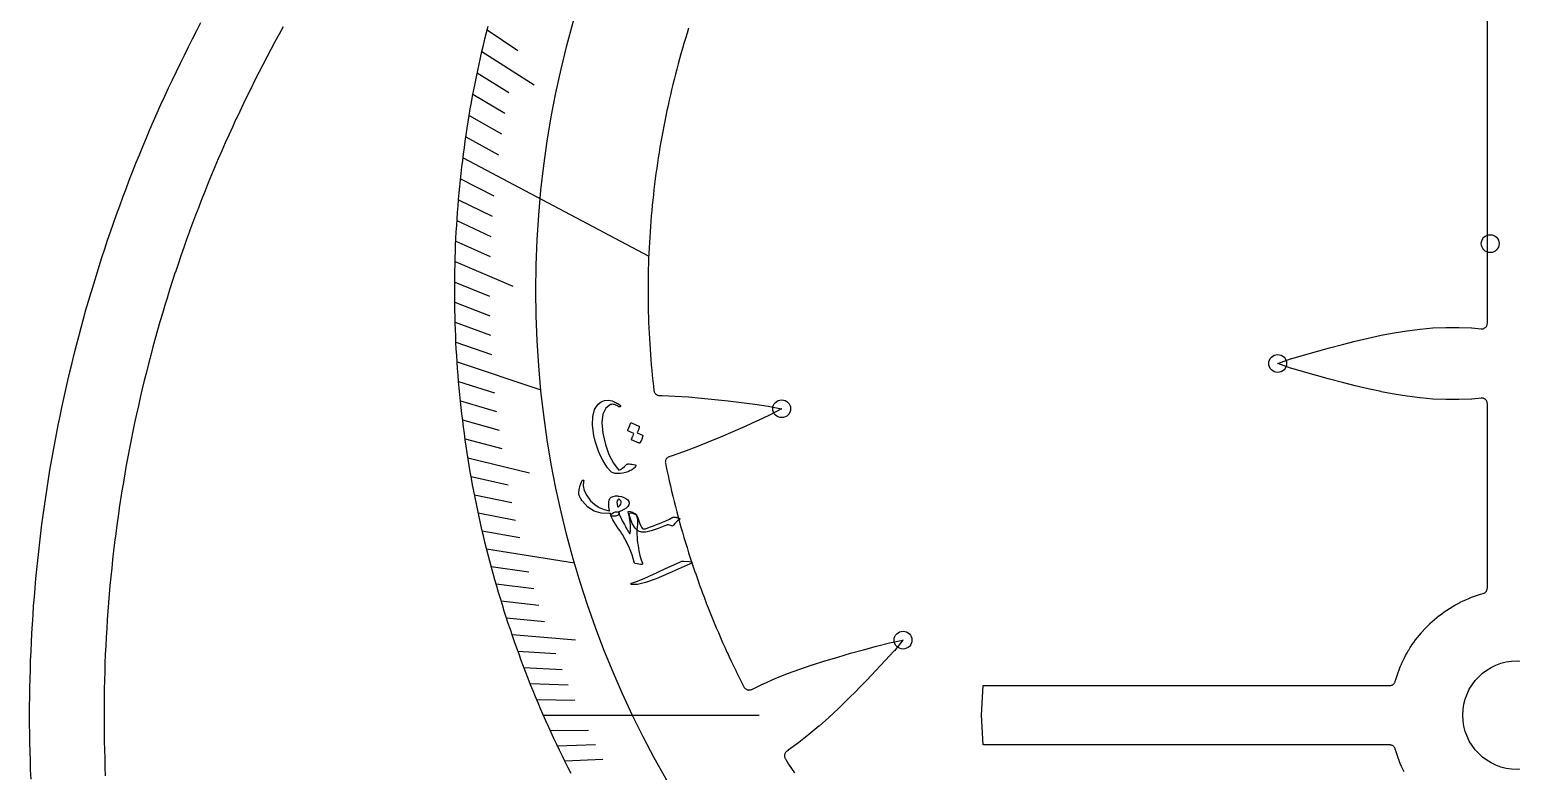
# Model space of a CAD drawing. Header units: millimetres. Extents: x -65 to 65, y -65 to 65.
# Drawn here: x -65 to -0.3, y -2.5 to 30 of the extents above; entities that cross this region are included whole.
import ezdxf

# ---------------------------------------------------------------- set-up
doc = ezdxf.new("R2010")
doc.units = ezdxf.units.MM
for name, color, linetype in [('CUT_INNER', 6, 'Continuous'), ('CUT_OUTER', 1, 'Continuous'), ('ENGRAVE', 7, 'Continuous'), ('ENGRAVE_FINE', 8, 'Continuous'), ('TEXT', 5, 'Continuous')]:
    doc.layers.add(name, color=color, linetype=linetype)

msp = doc.modelspace()

# ---------------------------------------------------------------- linework, layer by layer
at = {"layer": 'CUT_INNER'}
for points in [[(-4.9357, -2.4827), (-4.9939, -2.3636), (-4.9952, -2.3608), (-5.0504, -2.2404), (-5.0516, -2.2375), (-5.1038, -2.1157), (-5.105, -2.1129), (-5.1542, -1.9898), (-5.1553, -1.987), (-5.2015, -1.8628), (-5.2025, -1.8599), (-5.2456, -1.7345), (-5.2466, -1.7316), (-5.2866, -1.6053), (-5.2875, -1.6023), (-5.3229, -1.4804), (-5.331, -1.457), (-5.3413, -1.4344), (-5.3538, -1.4131), (-5.3684, -1.393), (-5.3849, -1.3746), (-5.4031, -1.3578), (-5.4229, -1.3429), (-5.4441, -1.3301), (-5.4665, -1.3194), (-5.4898, -1.311), (-5.5138, -1.3049), (-5.5383, -1.3012), (-5.563, -1.3), (-23.3314, -1.3), (-23.3374, -1.2997), (-23.338, -1.2937), (-23.4013, -0.0061), (-23.4013, 0.0061), (-23.338, 1.2941), (-23.3374, 1.2997), (-23.3318, 1.3), (-5.563, 1.3), (-5.5383, 1.3012), (-5.5138, 1.3049), (-5.4898, 1.311), (-5.4665, 1.3194), (-5.4441, 1.3301), (-5.4229, 1.3429), (-5.4031, 1.3578), (-5.3849, 1.3746), (-5.3684, 1.393), (-5.3538, 1.4131), (-5.3413, 1.4344), (-5.331, 1.457), (-5.3229, 1.4804), (-5.2875, 1.6023), (-5.2866, 1.6053), (-5.2466, 1.7316), (-5.2456, 1.7345), (-5.2025, 1.8599), (-5.2015, 1.8628), (-5.1553, 1.987), (-5.1542, 1.9898), (-5.105, 2.1129), (-5.1038, 2.1157), (-5.0516, 2.2375), (-5.0504, 2.2404), (-4.9952, 2.3608), (-4.9939, 2.3636), (-4.9357, 2.4827), (-4.9344, 2.4855), (-4.8733, 2.6031), (-4.8719, 2.6058), (-4.808, 2.7219), (-4.8065, 2.7246), (-4.7397, 2.8391), (-4.7381, 2.8417), (-4.6686, 2.9546), (-4.667, 2.9571), (-4.5947, 3.0682), (-4.593, 3.0708), (-4.518, 3.1801), (-4.5163, 3.1826), (-4.4386, 3.29), (-4.4368, 3.2925), (-4.3565, 3.3979), (-4.3547, 3.4004), (-4.2718, 3.5038), (-4.2699, 3.5062), (-4.1846, 3.6076), (-4.1826, 3.6099), (-4.0948, 3.7092), (-4.0927, 3.7115), (-4.0025, 3.8086), (-4.0004, 3.8108), (-3.9078, 3.9057), (-3.9057, 3.9078), (-3.8108, 4.0004), (-3.8086, 4.0025), (-3.7115, 4.0927), (-3.7092, 4.0948), (-3.6099, 4.1826), (-3.6076, 4.1846), (-3.5062, 4.2699), (-3.5038, 4.2718), (-3.4004, 4.3547), (-3.3979, 4.3565), (-3.2925, 4.4368), (-3.29, 4.4386), (-3.1826, 4.5163), (-3.1801, 4.518), (-3.0708, 4.593), (-3.0682, 4.5947), (-2.9571, 4.667), (-2.9546, 4.6686), (-2.8417, 4.7381), (-2.8391, 4.7397), (-2.7246, 4.8065), (-2.7219, 4.808), (-2.6058, 4.8719), (-2.6031, 4.8733), (-2.4855, 4.9344), (-2.4827, 4.9357), (-2.3636, 4.9939), (-2.3608, 4.9952), (-2.2404, 5.0504), (-2.2375, 5.0516), (-2.1157, 5.1038), (-2.1129, 5.105), (-1.9898, 5.1542), (-1.987, 5.1553), (-1.8628, 5.2015), (-1.8599, 5.2025), (-1.7345, 5.2456), (-1.7316, 5.2466), (-1.6053, 5.2866), (-1.6023, 5.2875), (-1.4804, 5.3229), (-1.457, 5.331), (-1.4344, 5.3413), (-1.4131, 5.3538), (-1.393, 5.3684), (-1.3746, 5.3849), (-1.3578, 5.4031), (-1.3429, 5.4229), (-1.3301, 5.4441), (-1.3194, 5.4665), (-1.311, 5.4898), (-1.3049, 5.5138), (-1.3012, 5.5383), (-1.3, 5.563), (-1.3, 13.619), (-1.3012, 13.6436), (-1.3048, 13.6679), (-1.3108, 13.6917), (-1.3191, 13.7148), (-1.3296, 13.737), (-1.3423, 13.7581), (-1.3569, 13.7778), (-1.3734, 13.796), (-1.3917, 13.8125), (-1.4114, 13.8271), (-1.4325, 13.8397), (-1.4547, 13.8502), (-1.4779, 13.8584), (-1.5017, 13.8643), (-1.526, 13.8679), (-1.5506, 13.869), (-1.5751, 13.8678), (-1.9804, 13.8268), (-1.9869, 13.8263), (-2.5458, 13.7992), (-2.5519, 13.799), (-3.1112, 13.7995), (-3.117, 13.7996), (-3.6767, 13.8258), (-3.6819, 13.8262), (-4.2422, 13.8761), (-4.2469, 13.8766), (-4.8077, 13.9482), (-4.8118, 13.9488), (-5.3732, 14.0396), (-5.3767, 14.0402), (-5.9387, 14.1477), (-5.9416, 14.1483), (-6.5042, 14.2701), (-6.5066, 14.2706), (-7.0697, 14.4041), (-7.0715, 14.4045), (-7.6351, 14.5471), (-7.6365, 14.5475), (-8.2, 14.6969), (-8.7654, 14.8518), (-9.3308, 15.0109), (-9.3321, 15.0113), (-9.8931, 15.1757), (-9.9002, 15.178), (-10.4559, 15.3777), (-10.4611, 15.3798), (-10.4559, 15.382), (-9.9002, 15.5817), (-9.8931, 15.584), (-9.3321, 15.7484), (-9.3308, 15.7487), (-8.7671, 15.9075), (-8.202, 16.0623), (-7.6365, 16.2122), (-7.6351, 16.2126), (-7.0715, 16.3552), (-7.0697, 16.3556), (-6.5066, 16.489), (-6.5042, 16.4896), (-5.9416, 16.6113), (-5.9387, 16.6119), (-5.3767, 16.7195), (-5.3732, 16.7201), (-4.8118, 16.8109), (-4.8077, 16.8115), (-4.2469, 16.883), (-4.2422, 16.8835), (-3.6819, 16.9335), (-3.6767, 16.9339), (-3.117, 16.9601), (-3.1112, 16.9602), (-2.5519, 16.9607), (-2.5458, 16.9605), (-1.9869, 16.9333), (-1.9804, 16.9329), (-1.5751, 16.8919), (-1.5506, 16.8907), (-1.526, 16.8918), (-1.5017, 16.8954), (-1.4779, 16.9013), (-1.4547, 16.9095), (-1.4325, 16.92), (-1.4114, 16.9326), (-1.3917, 16.9472), (-1.3734, 16.9637), (-1.3569, 16.9819), (-1.3423, 17.0016), (-1.3296, 17.0226), (-1.3191, 17.0448), (-1.3108, 17.068), (-1.3048, 17.0918), (-1.3012, 17.1161), (-1.3, 17.1406), (-1.3, 31.1128)], [(-53.914, 30.1056), (-54.097, 29.7755), (-54.0977, 29.7742), (-54.2786, 29.443), (-54.2794, 29.4417), (-54.4583, 29.1094), (-54.459, 29.1081), (-54.6359, 28.7747), (-54.6366, 28.7734), (-54.8114, 28.4389), (-54.8121, 28.4376), (-54.9849, 28.1021), (-54.9856, 28.1007), (-55.1563, 27.7642), (-55.1569, 27.7628), (-55.3256, 27.4252), (-55.3263, 27.4239), (-55.4928, 27.0852), (-55.4935, 27.0839), (-55.658, 26.7442), (-55.6586, 26.7429), (-55.821, 26.4022), (-55.8217, 26.4008), (-55.982, 26.0592), (-55.9826, 26.0578), (-56.1408, 25.7152), (-56.1414, 25.7138), (-56.2975, 25.3703), (-56.2982, 25.3689), (-56.4521, 25.0244), (-56.4528, 25.0229), (-56.6046, 24.6775), (-56.6052, 24.6761), (-56.755, 24.3297), (-56.7556, 24.3283), (-56.9032, 23.981), (-56.9038, 23.9796), (-57.0493, 23.6314), (-57.0499, 23.63), (-57.1932, 23.2809), (-57.1938, 23.2795), (-57.335, 22.9295), (-57.3355, 22.9281), (-57.4746, 22.5773), (-57.4751, 22.5759), (-57.612, 22.2242), (-57.6126, 22.2228), (-57.7473, 21.8703), (-57.7479, 21.8689), (-57.8804, 21.5156), (-57.8809, 21.5141), (-58.0113, 21.16), (-58.0119, 21.1586), (-58.1401, 20.8037), (-58.1406, 20.8022), (-58.2666, 20.4465), (-58.2671, 20.4451), (-58.391, 20.0886), (-58.3915, 20.0872), (-58.5132, 19.73), (-58.5137, 19.7285), (-58.6331, 19.3706), (-58.6336, 19.3691), (-58.7509, 19.0104), (-58.7513, 19.009), (-58.8664, 18.6496), (-58.8669, 18.6481), (-58.9797, 18.288), (-58.9802, 18.2866), (-59.0908, 17.9258), (-59.0913, 17.9243), (-59.1997, 17.5629), (-59.2002, 17.5614), (-59.3064, 17.1993), (-59.3068, 17.1979), (-59.4108, 16.8351), (-59.4112, 16.8336), (-59.513, 16.4703), (-59.5134, 16.4688), (-59.6129, 16.1048), (-59.6133, 16.1033), (-59.7106, 15.7387), (-59.711, 15.7372), (-59.806, 15.372), (-59.8064, 15.3705), (-59.8992, 15.0048), (-59.8996, 15.0033), (-59.9902, 14.637), (-59.9905, 14.6355), (-60.0789, 14.2686), (-60.0792, 14.2671), (-60.1653, 13.8997), (-60.1656, 13.8982), (-60.2494, 13.5302), (-60.2498, 13.5288), (-60.3313, 13.1603), (-60.3316, 13.1588), (-60.4109, 12.7899), (-60.4113, 12.7884), (-60.4883, 12.419), (-60.4886, 12.4175), (-60.5633, 12.0476), (-60.5636, 12.0461), (-60.6361, 11.6757), (-60.6364, 11.6742), (-60.7066, 11.3035), (-60.7069, 11.302), (-60.7748, 10.9308), (-60.7751, 10.9293), (-60.8408, 10.5577), (-60.841, 10.5561), (-60.9044, 10.1841), (-60.9046, 10.1826), (-60.9657, 9.8102), (-60.966, 9.8087), (-61.0248, 9.436), (-61.025, 9.4345), (-61.0815, 9.0614), (-61.0818, 9.0598), (-61.136, 8.6864), (-61.1362, 8.6849), (-61.1881, 8.3111), (-61.1883, 8.3096), (-61.238, 7.9355), (-61.2382, 7.934), (-61.2855, 7.5596), (-61.2857, 7.5581), (-61.3307, 7.1834), (-61.3309, 7.1819), (-61.3737, 6.807), (-61.3738, 6.8055), (-61.4143, 6.4303), (-61.4144, 6.4287), (-61.4526, 6.0533), (-61.4527, 6.0518), (-61.4886, 5.6761), (-61.4887, 5.6746), (-61.5222, 5.2987), (-61.5224, 5.2972), (-61.5536, 4.9212), (-61.5537, 4.9196), (-61.5826, 4.5434), (-61.5827, 4.5418), (-61.6093, 4.1654), (-61.6094, 4.1639), (-61.6337, 3.7873), (-61.6338, 3.7858), (-61.6558, 3.4091), (-61.6559, 3.4075), (-61.6756, 3.0307), (-61.6757, 3.0292), (-61.693, 2.6522), (-61.6931, 2.6507), (-61.7081, 2.2736), (-61.7082, 2.2721), (-61.7209, 1.8949), (-61.721, 1.8934), (-61.7314, 1.5162), (-61.7314, 1.5147), (-61.7395, 1.1374), (-61.7396, 1.1358), (-61.7453, 0.7585), (-61.7454, 0.757), (-61.7488, 0.3797), (-61.7488, 0.3781), (-61.75, 0.0008), (-61.75, -0.0008), (-61.7488, -0.3781), (-61.7488, -0.3797), (-61.7454, -0.757), (-61.7453, -0.7585), (-61.7396, -1.1358), (-61.7395, -1.1374), (-61.7314, -1.5147), (-61.7314, -1.5162), (-61.721, -1.8934), (-61.7209, -1.8949), (-61.7082, -2.2721), (-61.7081, -2.2736), (-61.6931, -2.6507)], [(-41.3395, -2.5542), (-41.4683, -2.3001), (-41.5956, -2.0453), (-41.7214, -1.7896), (-41.8455, -1.5333), (-41.9681, -1.2761), (-42.0891, -1.0182), (-42.2086, -0.7596), (-42.3264, -0.5003), (-42.4426, -0.2402), (-42.5573, 0.0206), (-42.6703, 0.2821), (-42.7818, 0.5442), (-42.8916, 0.8071), (-42.9998, 1.0706), (-43.1064, 1.3347), (-43.2114, 1.5996), (-43.3147, 1.865), (-43.4164, 2.1311), (-43.5165, 2.3978), (-43.6149, 2.6651), (-43.7117, 2.9331), (-43.8069, 3.2016), (-43.9004, 3.4706), (-43.9922, 3.7403), (-44.0824, 4.0105), (-44.1709, 4.2813), (-44.2578, 4.5526), (-44.343, 4.8244), (-44.4265, 5.0967), (-44.5084, 5.3696), (-44.5886, 5.6429), (-44.6671, 5.9168), (-44.7439, 6.1911), (-44.819, 6.4658), (-44.8925, 6.7411), (-44.9643, 7.0168), (-45.0343, 7.2929), (-45.1027, 7.5694), (-45.1694, 7.8464), (-45.2343, 8.1237), (-45.2976, 8.4015), (-45.3592, 8.6796), (-45.419, 8.9581), (-45.4772, 9.237), (-45.5336, 9.5162), (-45.5883, 9.7957), (-45.6414, 10.0756), (-45.6926, 10.3558), (-45.7422, 10.6364), (-45.7901, 10.9172), (-45.8362, 11.1983), (-45.8806, 11.4797), (-45.9232, 11.7613), (-45.9642, 12.0432), (-46.0034, 12.3254), (-46.0409, 12.6078), (-46.0766, 12.8904), (-46.1106, 13.1732), (-46.1429, 13.4562), (-46.1734, 13.7395), (-46.2022, 14.0229), (-46.2293, 14.3065), (-46.2546, 14.5902), (-46.2782, 14.8741), (-46.3, 15.1581), (-46.3201, 15.4423), (-46.3384, 15.7265), (-46.355, 16.0109), (-46.3699, 16.2954), (-46.383, 16.58), (-46.3943, 16.8646), (-46.404, 17.1493), (-46.4118, 17.4341), (-46.418, 17.7189), (-46.4223, 18.0037), (-46.425, 18.2885), (-46.4258, 18.5734), (-46.425, 18.8583), (-46.4223, 19.1431), (-46.418, 19.4279), (-46.4119, 19.7127), (-46.404, 19.9975), (-46.3944, 20.2822), (-46.3831, 20.5668), (-46.37, 20.8514), (-46.3551, 21.1359), (-46.3385, 21.4203), (-46.3202, 21.7045), (-46.3001, 21.9887), (-46.2783, 22.2727), (-46.2547, 22.5566), (-46.2294, 22.8404), (-46.2024, 23.1239), (-46.1736, 23.4073), (-46.143, 23.6906), (-46.1108, 23.9736), (-46.0768, 24.2564), (-46.0411, 24.539), (-46.0036, 24.8214), (-45.9644, 25.1036), (-45.9235, 25.3855), (-45.8808, 25.6671), (-45.8364, 25.9485), (-45.7903, 26.2296), (-45.7425, 26.5105), (-45.6929, 26.791), (-45.6416, 27.0712), (-45.5886, 27.3511), (-45.5339, 27.6306), (-45.4775, 27.9099), (-45.4194, 28.1887), (-45.3595, 28.4672), (-45.298, 28.7454), (-45.2347, 29.0231), (-45.1697, 29.3005), (-45.1031, 29.5774), (-45.0347, 29.854), (-44.9646, 30.1301)], [(-36.2028, 30.0424), (-36.2721, 29.8215), (-36.2725, 29.82), (-36.3404, 29.5987), (-36.3408, 29.5972), (-36.4073, 29.3755), (-36.4078, 29.374), (-36.4729, 29.1519), (-36.4734, 29.1504), (-36.5372, 28.9279), (-36.5376, 28.9264), (-36.6, 28.7035), (-36.6004, 28.7021), (-36.6615, 28.4788), (-36.6619, 28.4773), (-36.7215, 28.2536), (-36.7219, 28.2522), (-36.7802, 28.0281), (-36.7806, 28.0267), (-36.8376, 27.8023), (-36.8379, 27.8008), (-36.8935, 27.5761), (-36.8939, 27.5746), (-36.948, 27.3495), (-36.9484, 27.348), (-37.0012, 27.1227), (-37.0015, 27.1212), (-37.0529, 26.8955), (-37.0533, 26.894), (-37.1033, 26.668), (-37.1036, 26.6665), (-37.1523, 26.4401), (-37.1526, 26.4386), (-37.1998, 26.212), (-37.2001, 26.2105), (-37.246, 25.9836), (-37.2463, 25.9821), (-37.2908, 25.755), (-37.291, 25.7535), (-37.3341, 25.526), (-37.3344, 25.5245), (-37.3761, 25.2968), (-37.3763, 25.2953), (-37.4166, 25.0673), (-37.4169, 25.0658), (-37.4557, 24.8376), (-37.456, 24.8361), (-37.4935, 24.6077), (-37.4937, 24.6062), (-37.5298, 24.3775), (-37.53, 24.376), (-37.5647, 24.1471), (-37.5649, 24.1456), (-37.5982, 23.9165), (-37.5984, 23.915), (-37.6303, 23.6857), (-37.6305, 23.6842), (-37.6609, 23.4547), (-37.6611, 23.4532), (-37.6901, 23.2236), (-37.6903, 23.222), (-37.718, 22.9922), (-37.7181, 22.9907), (-37.7444, 22.7607), (-37.7445, 22.7592), (-37.7693, 22.529), (-37.7695, 22.5275), (-37.7929, 22.2972), (-37.793, 22.2957), (-37.815, 22.0652), (-37.8152, 22.0637), (-37.8357, 21.8332), (-37.8359, 21.8316), (-37.855, 21.6009), (-37.8551, 21.5994), (-37.8729, 21.3686), (-37.873, 21.3671), (-37.8893, 21.1362), (-37.8894, 21.1346), (-37.9043, 20.9036), (-37.9044, 20.9021), (-37.9179, 20.671), (-37.918, 20.6695), (-37.9301, 20.4383), (-37.9301, 20.4368), (-37.9408, 20.2055), (-37.9408, 20.204), (-37.9501, 19.9727), (-37.9501, 19.9712), (-37.9579, 19.7398), (-37.958, 19.7383), (-37.9644, 19.5069), (-37.9644, 19.5054), (-37.9694, 19.2739), (-37.9694, 19.2724), (-37.973, 19.041), (-37.973, 19.0394), (-37.9751, 18.8079), (-37.9751, 18.8064), (-37.9758, 18.5749), (-37.9758, 18.5734), (-37.9751, 18.3419), (-37.9751, 18.3404), (-37.973, 18.1089), (-37.973, 18.1074), (-37.9694, 17.8759), (-37.9694, 17.8744), (-37.9644, 17.643), (-37.9644, 17.6414), (-37.958, 17.41), (-37.9579, 17.4085), (-37.9501, 17.1771), (-37.9501, 17.1756), (-37.9408, 16.9443), (-37.9408, 16.9428), (-37.9301, 16.7115), (-37.9301, 16.71), (-37.918, 16.4788), (-37.9179, 16.4773), (-37.9044, 16.2462), (-37.9043, 16.2447), (-37.8894, 16.0137), (-37.8893, 16.0122), (-37.873, 15.7813), (-37.8729, 15.7797), (-37.8551, 15.5489), (-37.855, 15.5474), (-37.8359, 15.3167), (-37.8357, 15.3152), (-37.8152, 15.0846), (-37.815, 15.0831), (-37.793, 14.8526), (-37.7929, 14.8511), (-37.7695, 14.6208), (-37.7693, 14.6193), (-37.7445, 14.3891), (-37.7444, 14.3876), (-37.7233, 14.203), (-37.7194, 14.1792), (-37.7133, 14.1559), (-37.705, 14.1334), (-37.6945, 14.1117), (-37.682, 14.0912), (-37.6675, 14.0719), (-37.6513, 14.0541), (-37.6335, 14.038), (-37.6142, 14.0236), (-37.5936, 14.0112), (-37.5719, 14.0008), (-37.5493, 13.9926), (-37.526, 13.9865), (-37.5022, 13.9828), (-37.4782, 13.9813), (-37.3668, 13.9798), (-37.3632, 13.9797), (-36.7916, 13.9558), (-36.7885, 13.9557), (-36.2142, 13.9178), (-36.2118, 13.9176), (-35.6352, 13.8682), (-35.6333, 13.8681), (-35.0549, 13.8097), (-35.0535, 13.8095), (-34.4741, 13.7445), (-33.8921, 13.6742), (-33.3095, 13.5997), (-33.3082, 13.5995), (-32.7291, 13.5193), (-32.7217, 13.518), (-32.1427, 13.402), (-32.1373, 13.4006), (-32.1418, 13.3979), (-32.6625, 13.1187), (-32.6692, 13.1153), (-33.2, 12.8704), (-33.2012, 12.8699), (-33.7356, 12.6302), (-34.2718, 12.3941), (-34.8092, 12.1628), (-34.8105, 12.1623), (-35.3471, 11.9385), (-35.3488, 11.9378), (-35.8863, 11.7232), (-35.8885, 11.7223), (-36.4272, 11.5193), (-36.43, 11.5183), (-36.9701, 11.3295), (-36.9735, 11.3283), (-37.0468, 11.305), (-37.0697, 11.2965), (-37.0916, 11.2858), (-37.1123, 11.2731), (-37.1317, 11.2584), (-37.1496, 11.2418), (-37.1658, 11.2236), (-37.1802, 11.2039), (-37.1925, 11.1829), (-37.2028, 11.1608), (-37.2108, 11.1378), (-37.2166, 11.1141), (-37.2201, 11.09), (-37.2211, 11.0657), (-37.2198, 11.0413), (-37.2162, 11.0172), (-37.2001, 10.9378), (-37.1998, 10.9363), (-37.1526, 10.7097), (-37.1523, 10.7082), (-37.1036, 10.4819), (-37.1033, 10.4804), (-37.0533, 10.2544), (-37.0529, 10.2529), (-37.0015, 10.0272), (-37.0012, 10.0257), (-36.9484, 9.8003), (-36.948, 9.7988), (-36.8939, 9.5737), (-36.8935, 9.5722), (-36.8379, 9.3475), (-36.8376, 9.346), (-36.7806, 9.1217), (-36.7802, 9.1202), (-36.7219, 8.8962), (-36.7215, 8.8947), (-36.6619, 8.671), (-36.6615, 8.6695), (-36.6004, 8.4463), (-36.6, 8.4448), (-36.5376, 8.2219), (-36.5372, 8.2204), (-36.4734, 7.9979), (-36.4729, 7.9964), (-36.4078, 7.7743), (-36.4073, 7.7728), (-36.3408, 7.5511), (-36.3404, 7.5496), (-36.2725, 7.3283), (-36.2721, 7.3269), (-36.2028, 7.106), (-36.2024, 7.1045), (-36.1318, 6.884), (-36.1313, 6.8826), (-36.0594, 6.6626), (-36.0589, 6.6611), (-35.9856, 6.4415), (-35.9851, 6.4401), (-35.9105, 6.221), (-35.91, 6.2195), (-35.834, 6.0008), (-35.8335, 5.9994), (-35.7562, 5.7812), (-35.7557, 5.7798), (-35.677, 5.5621), (-35.6765, 5.5606), (-35.5965, 5.3434), (-35.596, 5.342), (-35.5146, 5.1252), (-35.5141, 5.1238), (-35.4315, 4.9076), (-35.4309, 4.9061), (-35.3469, 4.6904), (-35.3464, 4.689), (-35.2611, 4.4738), (-35.2605, 4.4724), (-35.1739, 4.2577), (-35.1733, 4.2563), (-35.0854, 4.0421), (-35.0848, 4.0407), (-34.9956, 3.8271), (-34.995, 3.8257), (-34.9044, 3.6127), (-34.9038, 3.6113), (-34.812, 3.3988), (-34.8113, 3.3974), (-34.7182, 3.1855), (-34.7176, 3.1841), (-34.6231, 2.9727), (-34.6225, 2.9714), (-34.5267, 2.7606), (-34.5261, 2.7592), (-34.4291, 2.549), (-34.4284, 2.5477), (-34.3301, 2.3381), (-34.3294, 2.3367), (-34.2298, 2.1278), (-34.2291, 2.1264), (-34.1282, 1.918), (-34.1276, 1.9167), (-34.0254, 1.7089), (-34.0247, 1.7076), (-33.9213, 1.5005), (-33.9206, 1.4991), (-33.8159, 1.2927), (-33.8152, 1.2913), (-33.787, 1.2365), (-33.7747, 1.2153), (-33.7604, 1.1954), (-33.7443, 1.177), (-33.7264, 1.1603), (-33.707, 1.1454), (-33.6862, 1.1325), (-33.6642, 1.1216), (-33.6413, 1.113), (-33.6177, 1.1066), (-33.5936, 1.1026), (-33.5691, 1.101), (-33.5447, 1.1017), (-33.5204, 1.1049), (-33.4965, 1.1104), (-33.4733, 1.1182), (-33.451, 1.1283), (-33.447, 1.1303), (-32.9408, 1.3755), (-32.9365, 1.3775), (-32.4187, 1.6044), (-32.4148, 1.606), (-31.8867, 1.8167), (-31.8833, 1.818), (-31.346, 2.0147), (-31.3432, 2.0157), (-30.798, 2.2005), (-30.7957, 2.2012), (-30.2441, 2.3763), (-30.2423, 2.3769), (-29.6856, 2.5443), (-29.6842, 2.5447), (-29.1241, 2.7063), (-28.5595, 2.8641), (-27.9927, 3.0182), (-27.9914, 3.0186), (-27.4257, 3.166), (-27.4184, 3.1677), (-26.8391, 3.2821), (-26.8335, 3.2829), (-26.8366, 3.2787), (-27.2109, 2.8214), (-27.2158, 2.8157), (-27.6125, 2.3864), (-27.6134, 2.3854), (-28.0153, 1.9594), (-28.4204, 1.5361), (-28.8284, 1.1168), (-28.8294, 1.1158), (-29.2395, 0.7037), (-29.2408, 0.7024), (-29.6552, 0.2985), (-29.657, 0.2968), (-30.0769, -0.0969), (-30.0791, -0.0989), (-30.5059, -0.4801), (-30.5086, -0.4824), (-30.9434, -0.8489), (-30.9467, -0.8515), (-31.3909, -1.2012), (-31.3947, -1.2041), (-31.8495, -1.5349), (-31.8538, -1.538), (-31.903, -1.5706), (-31.9225, -1.585), (-31.9405, -1.6012), (-31.9569, -1.6191), (-31.9715, -1.6385), (-31.9841, -1.6592), (-31.9946, -1.681), (-32.003, -1.7037), (-32.0092, -1.7271), (-32.013, -1.7511), (-32.0146, -1.7753), (-32.0137, -1.7995), (-32.0106, -1.8235), (-32.0051, -1.8471), (-31.9973, -1.8701), (-31.9874, -1.8922), (-31.9754, -1.9132), (-31.9592, -1.9387), (-31.9583, -1.9399), (-31.8327, -2.1344), (-31.8319, -2.1357), (-31.705, -2.3293), (-31.7042, -2.3306), (-31.5762, -2.5234)]]:
    msp.add_lwpolyline(points, dxfattribs=at)
msp.add_circle((0, 0), 2.375, dxfattribs=at)
at = {"layer": 'CUT_OUTER'}
msp.add_lwpolyline([(-64.94, -2.7917), (-64.9559, -2.3932), (-64.9694, -1.9946), (-64.9804, -1.5959), (-64.989, -1.1972), (-64.9951, -0.7984), (-64.9988, -0.3996), (-65, -0.0008), (-64.9988, 0.3981), (-64.9951, 0.7969), (-64.989, 1.1957), (-64.9804, 1.5944), (-64.9694, 1.9931), (-64.956, 2.3917), (-64.9401, 2.7902), (-64.9217, 3.1886), (-64.901, 3.5869), (-64.8777, 3.9851), (-64.852, 4.3831), (-64.8239, 4.7809), (-64.7934, 5.1786), (-64.7604, 5.5761), (-64.7249, 5.9733), (-64.6871, 6.3704), (-64.6468, 6.7671), (-64.604, 7.1637), (-64.5589, 7.56), (-64.5113, 7.9559), (-64.4612, 8.3516), (-64.4088, 8.747), (-64.3539, 9.142), (-64.2966, 9.5367), (-64.2369, 9.9311), (-64.1747, 10.325), (-64.1102, 10.7186), (-64.0432, 11.1118), (-63.9738, 11.5045), (-63.902, 11.8968), (-63.8278, 12.2887), (-63.7512, 12.6801), (-63.6722, 13.0711), (-63.5908, 13.4615), (-63.507, 13.8514), (-63.4208, 14.2408), (-63.3322, 14.6297), (-63.2413, 15.018), (-63.1479, 15.4058), (-63.0522, 15.793), (-62.9541, 16.1796), (-62.8537, 16.5655), (-62.7508, 16.9509), (-62.6456, 17.3356), (-62.5381, 17.7197), (-62.4282, 18.103), (-62.3159, 18.4858), (-62.2013, 18.8678), (-62.0844, 19.2491), (-61.9651, 19.6297), (-61.8435, 20.0095), (-61.7196, 20.3886), (-61.5933, 20.7669), (-61.4647, 21.1444), (-61.3338, 21.5212), (-61.2006, 21.8971), (-61.0651, 22.2722), (-60.9273, 22.6465), (-60.7872, 23.0199), (-60.6448, 23.3925), (-60.5001, 23.7641), (-60.3532, 24.1349), (-60.204, 24.5048), (-60.0525, 24.8737), (-59.8987, 25.2417), (-59.7427, 25.6088), (-59.5844, 25.9749), (-59.4239, 26.34), (-59.2612, 26.7041), (-59.0962, 27.0672), (-58.929, 27.4293), (-58.7596, 27.7904), (-58.588, 28.1504), (-58.4142, 28.5094), (-58.2381, 28.8673), (-58.0599, 29.2241), (-57.8795, 29.5798), (-57.6969, 29.9343), (-57.5122, 30.2878)], dxfattribs=at)
at = {"layer": 'ENGRAVE'}
for points in [[(-46.0623, 24.3729), (-37.946, 20.0784)], [(-46.3207, 15.4512), (-42.6561, 14.2288)], [(-45.0303, 7.2769), (-41.1871, 6.6558)], [(-42.5483, 0), (-33.1235, 0)]]:
    msp.add_lwpolyline(points, dxfattribs=at)
for centre, radius in [((0, 18.5742), 42.8768), ((-1.1743, 20.6217), 0.39), ((-10.4619, 15.3798), 0.39), ((-32.1365, 13.4008), 0.39), ((-26.8329, 3.2833), 0.39)]:
    msp.add_circle(centre, radius, dxfattribs=at)
at = {"layer": 'ENGRAVE_FINE'}
for points in [[(-45.006, 29.9678), (-43.6605, 29.0719)], [(-45.2337, 29.0276), (-42.9594, 27.5682)], [(-45.4402, 28.0899), (-44.0612, 27.2375)], [(-45.6259, 27.1551), (-44.2309, 26.3248)], [(-45.7913, 26.2237), (-44.3806, 25.4159)], [(-45.9366, 25.2962), (-44.5107, 24.511)], [(-46.1686, 23.4543), (-44.7135, 22.715)], [(-46.2561, 22.5406), (-44.787, 21.8247)], [(-46.325, 21.6324), (-44.8425, 20.9401)], [(-46.3758, 20.7298), (-44.8802, 20.0613)], [(-46.4088, 19.8333), (-43.8905, 18.7571)], [(-46.4244, 18.9431), (-44.9041, 18.3228)], [(-46.423, 18.0596), (-44.8911, 17.4636)], [(-46.405, 17.1829), (-44.8619, 16.6115)], [(-46.3708, 16.3134), (-44.817, 15.7668)], [(-46.2551, 14.5967), (-44.6814, 14.1001)], [(-46.1745, 13.7499), (-44.5915, 13.2785)], [(-46.0792, 12.9112), (-44.4874, 12.4652)], [(-45.9695, 12.0806), (-44.3694, 11.6601)], [(-45.8458, 11.2583), (-43.1602, 10.5988)], [(-45.7085, 10.4446), (-44.0933, 10.0755)], [(-45.558, 9.6394), (-43.9359, 9.2962)], [(-45.3945, 8.843), (-43.7661, 8.5258)], [(-45.2185, 8.0555), (-43.5843, 7.7643)], [(-44.8302, 6.5074), (-43.1859, 6.2687)], [(-44.6186, 5.747), (-42.9699, 5.5346)], [(-44.3958, 4.9958), (-42.7433, 4.8099)], [(-44.1621, 4.254), (-42.5063, 4.0945)], [(-43.9178, 3.5214), (-41.1471, 3.2992)], [(-43.6632, 2.7982), (-42.0023, 2.6918)], [(-43.3987, 2.0845), (-41.736, 2.0046)], [(-43.1245, 1.3802), (-41.4605, 1.3269)], [(-42.841, 0.6853), (-41.1762, 0.6587)], [(-42.2468, -0.6758), (-40.5821, -0.6492)], [(-41.9368, -1.3422), (-40.2729, -1.2889)], [(-41.6186, -1.999), (-39.9559, -1.9191)]]:
    msp.add_lwpolyline(points, dxfattribs=at)
at = {"layer": 'TEXT'}
for points in [[(-38.523, 10.871), (-38.5515, 10.8378), (-38.584, 10.8061), (-38.6203, 10.7758), (-38.6607, 10.747), (-38.7047, 10.7197), (-38.7521, 10.694), (-38.803, 10.6698), (-38.8574, 10.6473), (-38.9681, 10.6096), (-39.08, 10.5831), (-39.1932, 10.5678), (-39.3077, 10.5638), (-39.4121, 10.5718), (-39.4991, 10.5919), (-39.5686, 10.6241), (-39.6208, 10.6683), (-39.7412, 10.8182), (-39.8535, 10.9809), (-39.9576, 11.1565), (-40.0531, 11.3448), (-40.1394, 11.5459), (-40.216, 11.7597), (-40.2824, 11.9862), (-40.3386, 12.2252), (-40.4029, 12.6798), (-40.3933, 13.0614), (-40.3119, 13.3683), (-40.1603, 13.5998), (-40.0316, 13.7024), (-39.8864, 13.7598), (-39.725, 13.7726), (-39.5475, 13.7413), (-39.5084, 13.7283), (-39.4682, 13.7127), (-39.427, 13.6944), (-39.3846, 13.6735), (-39.3411, 13.6499), (-39.2965, 13.6238), (-39.2507, 13.5951), (-39.2039, 13.5638), (-39.1904, 13.5531), (-39.1814, 13.5412), (-39.1769, 13.5283), (-39.1769, 13.5144), (-39.1793, 13.5047), (-39.1848, 13.4961), (-39.1937, 13.4886), (-39.2057, 13.4822), (-39.2173, 13.4784), (-39.2289, 13.4781), (-39.2404, 13.4815), (-39.2519, 13.4884), (-39.2976, 13.5174), (-39.3444, 13.5428), (-39.3923, 13.5645), (-39.4412, 13.5826), (-39.4871, 13.5934), (-39.5306, 13.5969), (-39.5715, 13.593), (-39.61, 13.5817), (-39.8233, 13.4257), (-39.9525, 13.1652), (-39.9956, 12.8002), (-39.9498, 12.3324), (-39.8995, 12.079), (-39.8382, 11.8399), (-39.7662, 11.6153), (-39.6838, 11.4051), (-39.5912, 11.2095), (-39.4884, 11.028), (-39.3758, 10.861), (-39.2535, 10.7083), (-39.1741, 10.7414), (-39.0898, 10.7971), (-39.0006, 10.8754), (-38.9063, 10.976), (-38.8963, 10.9805), (-38.8766, 10.9839), (-38.8473, 10.986), (-38.8084, 10.9869), (-38.8043, 10.9859), (-38.8008, 10.9853), (-38.7979, 10.9851), (-38.7956, 10.9853), (-38.742, 10.9824), (-38.6811, 10.9749), (-38.6131, 10.9626), (-38.5378, 10.9458), (-38.5141, 10.9364), (-38.5037, 10.9209), (-38.5067, 10.8991), (-38.523, 10.871)], [(-38.2215, 12.2461), (-38.2156, 12.2421), (-38.2115, 12.2357), (-38.209, 12.2271), (-38.2082, 12.2162), (-38.2167, 12.1753), (-38.2268, 12.1354), (-38.2386, 12.0964), (-38.2521, 12.0583), (-38.2675, 12.0209), (-38.285, 11.9838), (-38.3046, 11.9471), (-38.3263, 11.9107), (-38.3335, 11.9032), (-38.3419, 11.8989), (-38.3513, 11.898), (-38.3619, 11.9005), (-38.7005, 12.0368), (-38.7054, 12.0413), (-38.7067, 12.049), (-38.7044, 12.0598), (-38.6985, 12.0737), (-38.6925, 12.0836), (-38.6846, 12.0994), (-38.6749, 12.1211), (-38.6633, 12.1486), (-38.6496, 12.1823), (-38.6335, 12.2225), (-38.6151, 12.269), (-38.5944, 12.3219), (-38.8566, 12.4341), (-38.865, 12.4399), (-38.8682, 12.4485), (-38.8661, 12.46), (-38.8588, 12.4744), (-38.8525, 12.4868), (-38.8431, 12.5063), (-38.8307, 12.5329), (-38.8152, 12.5665), (-38.7968, 12.6076), (-38.7753, 12.6567), (-38.7509, 12.7138), (-38.7235, 12.7789), (-38.7184, 12.786), (-38.7127, 12.7896), (-38.7065, 12.7898), (-38.6998, 12.7865), (-38.3754, 12.6386), (-38.3696, 12.6344), (-38.3655, 12.6281), (-38.3631, 12.6194), (-38.3625, 12.6085), (-38.3683, 12.574), (-38.3761, 12.5401), (-38.3858, 12.507), (-38.3973, 12.4745), (-38.4105, 12.4428), (-38.4251, 12.4118), (-38.441, 12.3815), (-38.4584, 12.352)], [(-39.6684, 8.8136), (-40.0186, 8.8289), (-40.3315, 8.924), (-40.6065, 9.0998), (-40.8425, 9.3567), (-40.8689, 9.3943), (-40.8934, 9.4318), (-40.916, 9.4692), (-40.9367, 9.5066), (-40.9552, 9.5436), (-40.9712, 9.5801), (-40.9847, 9.616), (-40.9957, 9.6514), (-41.003, 9.7441), (-40.9838, 9.8729), (-40.9377, 10.0377), (-40.8645, 10.2378), (-40.8526, 10.2601), (-40.8396, 10.2744), (-40.8255, 10.2808), (-40.8103, 10.2792), (-40.7973, 10.2716), (-40.7896, 10.2596), (-40.7873, 10.2432), (-40.7904, 10.2225), (-40.8096, 10.0266), (-40.7656, 9.8203), (-40.6582, 9.6045), (-40.4873, 9.3803), (-40.3074, 9.2078), (-40.1116, 9.0772), (-39.9005, 8.9884), (-39.6743, 8.9409), (-39.6672, 8.9434), (-39.6621, 8.9471), (-39.6588, 8.9519), (-39.6573, 8.9579), (-39.683, 9.0993), (-39.6952, 9.2218), (-39.6943, 9.3255), (-39.6803, 9.4101), (-39.6448, 9.4812), (-39.5851, 9.5342), (-39.5014, 9.5692), (-39.3936, 9.5864), (-39.379, 9.5873), (-39.3641, 9.5879), (-39.3487, 9.5879), (-39.3331, 9.5875), (-39.3168, 9.5868), (-39.2996, 9.5857), (-39.2816, 9.5843), (-39.2627, 9.5825), (-39.1381, 9.5616), (-39.0306, 9.5266), (-38.9401, 9.4773), (-38.8667, 9.4139), (-38.8179, 9.343), (-38.8013, 9.2713), (-38.8169, 9.1986), (-38.8648, 9.1248), (-38.9387, 9.0524), (-39.0294, 8.9888), (-39.1369, 8.934), (-39.2615, 8.8882), (-39.2594, 8.8803), (-39.2571, 8.8728), (-39.2547, 8.8655), (-39.252, 8.8586), (-39.2494, 8.8517), (-39.247, 8.8445), (-39.2447, 8.8369), (-39.2426, 8.829), (-39.2416, 8.8006), (-39.2535, 8.7753), (-39.2782, 8.7531), (-39.3159, 8.7341), (-39.3588, 8.7194), (-39.4034, 8.709), (-39.4496, 8.7031), (-39.4974, 8.7015), (-39.5405, 8.7044), (-39.5726, 8.7117), (-39.5937, 8.7234), (-39.6037, 8.7394), (-39.6227, 8.8162), (-39.63, 8.815), (-39.6401, 8.8141), (-39.6529, 8.8136), (-39.6684, 8.8136)], [(-39.2705, 9.1153), (-39.2078, 9.1749), (-39.1674, 9.2332), (-39.1492, 9.2903), (-39.1533, 9.3464), (-39.1693, 9.3766), (-39.1895, 9.4022), (-39.2138, 9.4232), (-39.2423, 9.4395), (-39.2563, 9.4436), (-39.27, 9.4415), (-39.2833, 9.4331), (-39.2961, 9.4185), (-39.3226, 9.3687), (-39.3331, 9.3029), (-39.3277, 9.2212), (-39.3062, 9.1237), (-39.3018, 9.1142), (-39.2944, 9.1096), (-39.284, 9.11), (-39.2705, 9.1153)], [(-38.4436, 8.3327), (-38.4544, 8.2289), (-38.461, 8.1218), (-38.4631, 8.0114), (-38.461, 7.8979), (-38.4548, 7.7817), (-38.4449, 7.6631), (-38.4315, 7.5423), (-38.4143, 7.4192), (-38.3745, 7.1831), (-38.3289, 6.9768), (-38.278, 6.8002), (-38.2221, 6.6535), (-38.2171, 6.6374), (-38.2169, 6.623), (-38.2215, 6.6104), (-38.2309, 6.5994), (-38.2435, 6.5909), (-38.2577, 6.5856), (-38.2734, 6.5837), (-38.2907, 6.5849), (-38.5342, 6.6382), (-38.5544, 6.6446), (-38.5698, 6.6563), (-38.5804, 6.6732), (-38.5861, 6.6954), (-38.6763, 7.0119), (-38.7845, 7.3085), (-38.9112, 7.5858), (-39.0569, 7.8441), (-39.0652, 7.8584), (-39.0807, 7.8826), (-39.1034, 7.9166), (-39.1332, 7.9605), (-39.1701, 8.0143), (-39.2141, 8.0781), (-39.2651, 8.152), (-39.3231, 8.2359), (-39.4324, 8.3998), (-39.5155, 8.5393), (-39.5729, 8.6539), (-39.6047, 8.7434), (-39.6021, 8.7688), (-39.582, 8.7962), (-39.5446, 8.8258), (-39.4897, 8.8575), (-39.3964, 8.8909), (-39.3247, 8.8971), (-39.2748, 8.8761), (-39.2466, 8.8281), (-39.219, 8.7512), (-39.1709, 8.6439), (-39.102, 8.5064), (-39.012, 8.339), (-38.9659, 8.2549), (-38.9254, 8.1815), (-38.8904, 8.1186), (-38.8611, 8.0663), (-38.8375, 8.0246), (-38.8197, 7.9939), (-38.8078, 7.9742), (-38.8018, 7.9653), (-38.799, 7.9621), (-38.7965, 7.9593), (-38.7944, 7.9569), (-38.7927, 7.955), (-38.7913, 7.9533), (-38.7901, 7.9515), (-38.7892, 7.9496), (-38.7885, 7.9476), (-38.7793, 7.9371), (-38.7721, 7.934), (-38.7669, 7.9384), (-38.7638, 7.9502), (-38.7552, 8.0006), (-38.7489, 8.0531), (-38.745, 8.1075), (-38.7434, 8.1639), (-38.7438, 8.2223), (-38.7461, 8.2829), (-38.7501, 8.3456), (-38.756, 8.4104), (-38.7628, 8.4737), (-38.7707, 8.536), (-38.7799, 8.5971), (-38.7903, 8.6571), (-38.802, 8.7154), (-38.8151, 8.7715), (-38.8298, 8.8254), (-38.8458, 8.877), (-38.8475, 8.8911), (-38.8446, 8.9016), (-38.8371, 8.9084), (-38.825, 8.9117), (-38.8018, 8.9104), (-38.7786, 8.9075), (-38.7557, 8.903), (-38.7328, 8.8969), (-38.7096, 8.8895), (-38.6857, 8.8813), (-38.6611, 8.8723), (-38.6357, 8.8624), (-38.5863, 8.8392), (-38.5464, 8.8137), (-38.5159, 8.7859), (-38.4947, 8.7557), (-38.4617, 8.6741), (-38.4423, 8.5765), (-38.4363, 8.4628), (-38.4436, 8.3327)], [(-38.0909, 8.1555), (-37.9798, 8.1951), (-37.8633, 8.238), (-37.7413, 8.2841), (-37.6139, 8.3334), (-37.4805, 8.3863), (-37.3407, 8.4431), (-37.1946, 8.5038), (-37.0421, 8.5683), (-36.8924, 8.6572), (-36.8713, 8.6633), (-36.8505, 8.6664), (-36.8298, 8.6664), (-36.8094, 8.6634), (-36.7987, 8.6611), (-36.7845, 8.6575), (-36.7668, 8.6526), (-36.7455, 8.6463), (-36.7206, 8.6391), (-36.6917, 8.6312), (-36.6589, 8.6227), (-36.6222, 8.6134), (-36.6102, 8.6099), (-36.6007, 8.6042), (-36.5938, 8.5963), (-36.5894, 8.5862), (-36.589, 8.5771), (-36.593, 8.5682), (-36.6012, 8.5597), (-36.6138, 8.5515), (-36.6844, 8.5045), (-36.7496, 8.4477), (-36.8094, 8.3812), (-36.8638, 8.3048), (-36.8795, 8.2849), (-36.8977, 8.274), (-36.9184, 8.2721), (-36.9415, 8.2791), (-37.0778, 8.3267), (-37.0936, 8.3292), (-37.1132, 8.3281), (-37.1366, 8.3235), (-37.1637, 8.3152), (-37.5377, 8.1661), (-37.8428, 8.0633), (-38.0793, 8.0076), (-38.2472, 7.9993), (-38.4002, 8.0535), (-38.5399, 8.1827), (-38.6656, 8.3871), (-38.7759, 8.6671), (-38.7973, 8.776), (-38.7769, 8.8374), (-38.7151, 8.8514), (-38.6118, 8.8181), (-38.5976, 8.8113), (-38.5837, 8.8048), (-38.5701, 8.7984), (-38.5568, 8.7922), (-38.5438, 8.7862), (-38.5311, 8.7804), (-38.5187, 8.7748), (-38.5067, 8.7694), (-38.4826, 8.7546), (-38.463, 8.7345), (-38.4477, 8.7091), (-38.4369, 8.6784), (-38.396, 8.5388), (-38.354, 8.4174), (-38.3111, 8.3141), (-38.2676, 8.2288), (-38.2343, 8.1831), (-38.1937, 8.1557), (-38.1459, 8.1465), (-38.0909, 8.1555)], [(-36.1726, 6.7146), (-36.0892, 6.7029), (-36.0546, 6.6829), (-36.0689, 6.6545), (-36.132, 6.6175), (-37.0541, 6.2158), (-37.6198, 5.9686), (-38.0815, 5.8007), (-38.4399, 5.7135), (-38.695, 5.708), (-38.7183, 5.7148), (-38.7323, 5.723), (-38.7371, 5.7327), (-38.7327, 5.7437), (-38.7236, 5.7544), (-38.7105, 5.7643), (-38.6932, 5.7733), (-38.672, 5.7814), (-38.5038, 5.837), (-38.3281, 5.9038), (-38.1447, 5.9817), (-37.9537, 6.0706), (-37.9034, 6.0928), (-37.7681, 6.1542), (-37.5477, 6.2545), (-37.242, 6.3935), (-36.5654, 6.7056), (-36.5285, 6.7197), (-36.4934, 6.729), (-36.46, 6.7337), (-36.4283, 6.7337)]]:
    msp.add_lwpolyline(points, close=True, dxfattribs=at)

doc.saveas('drawing.dxf')
